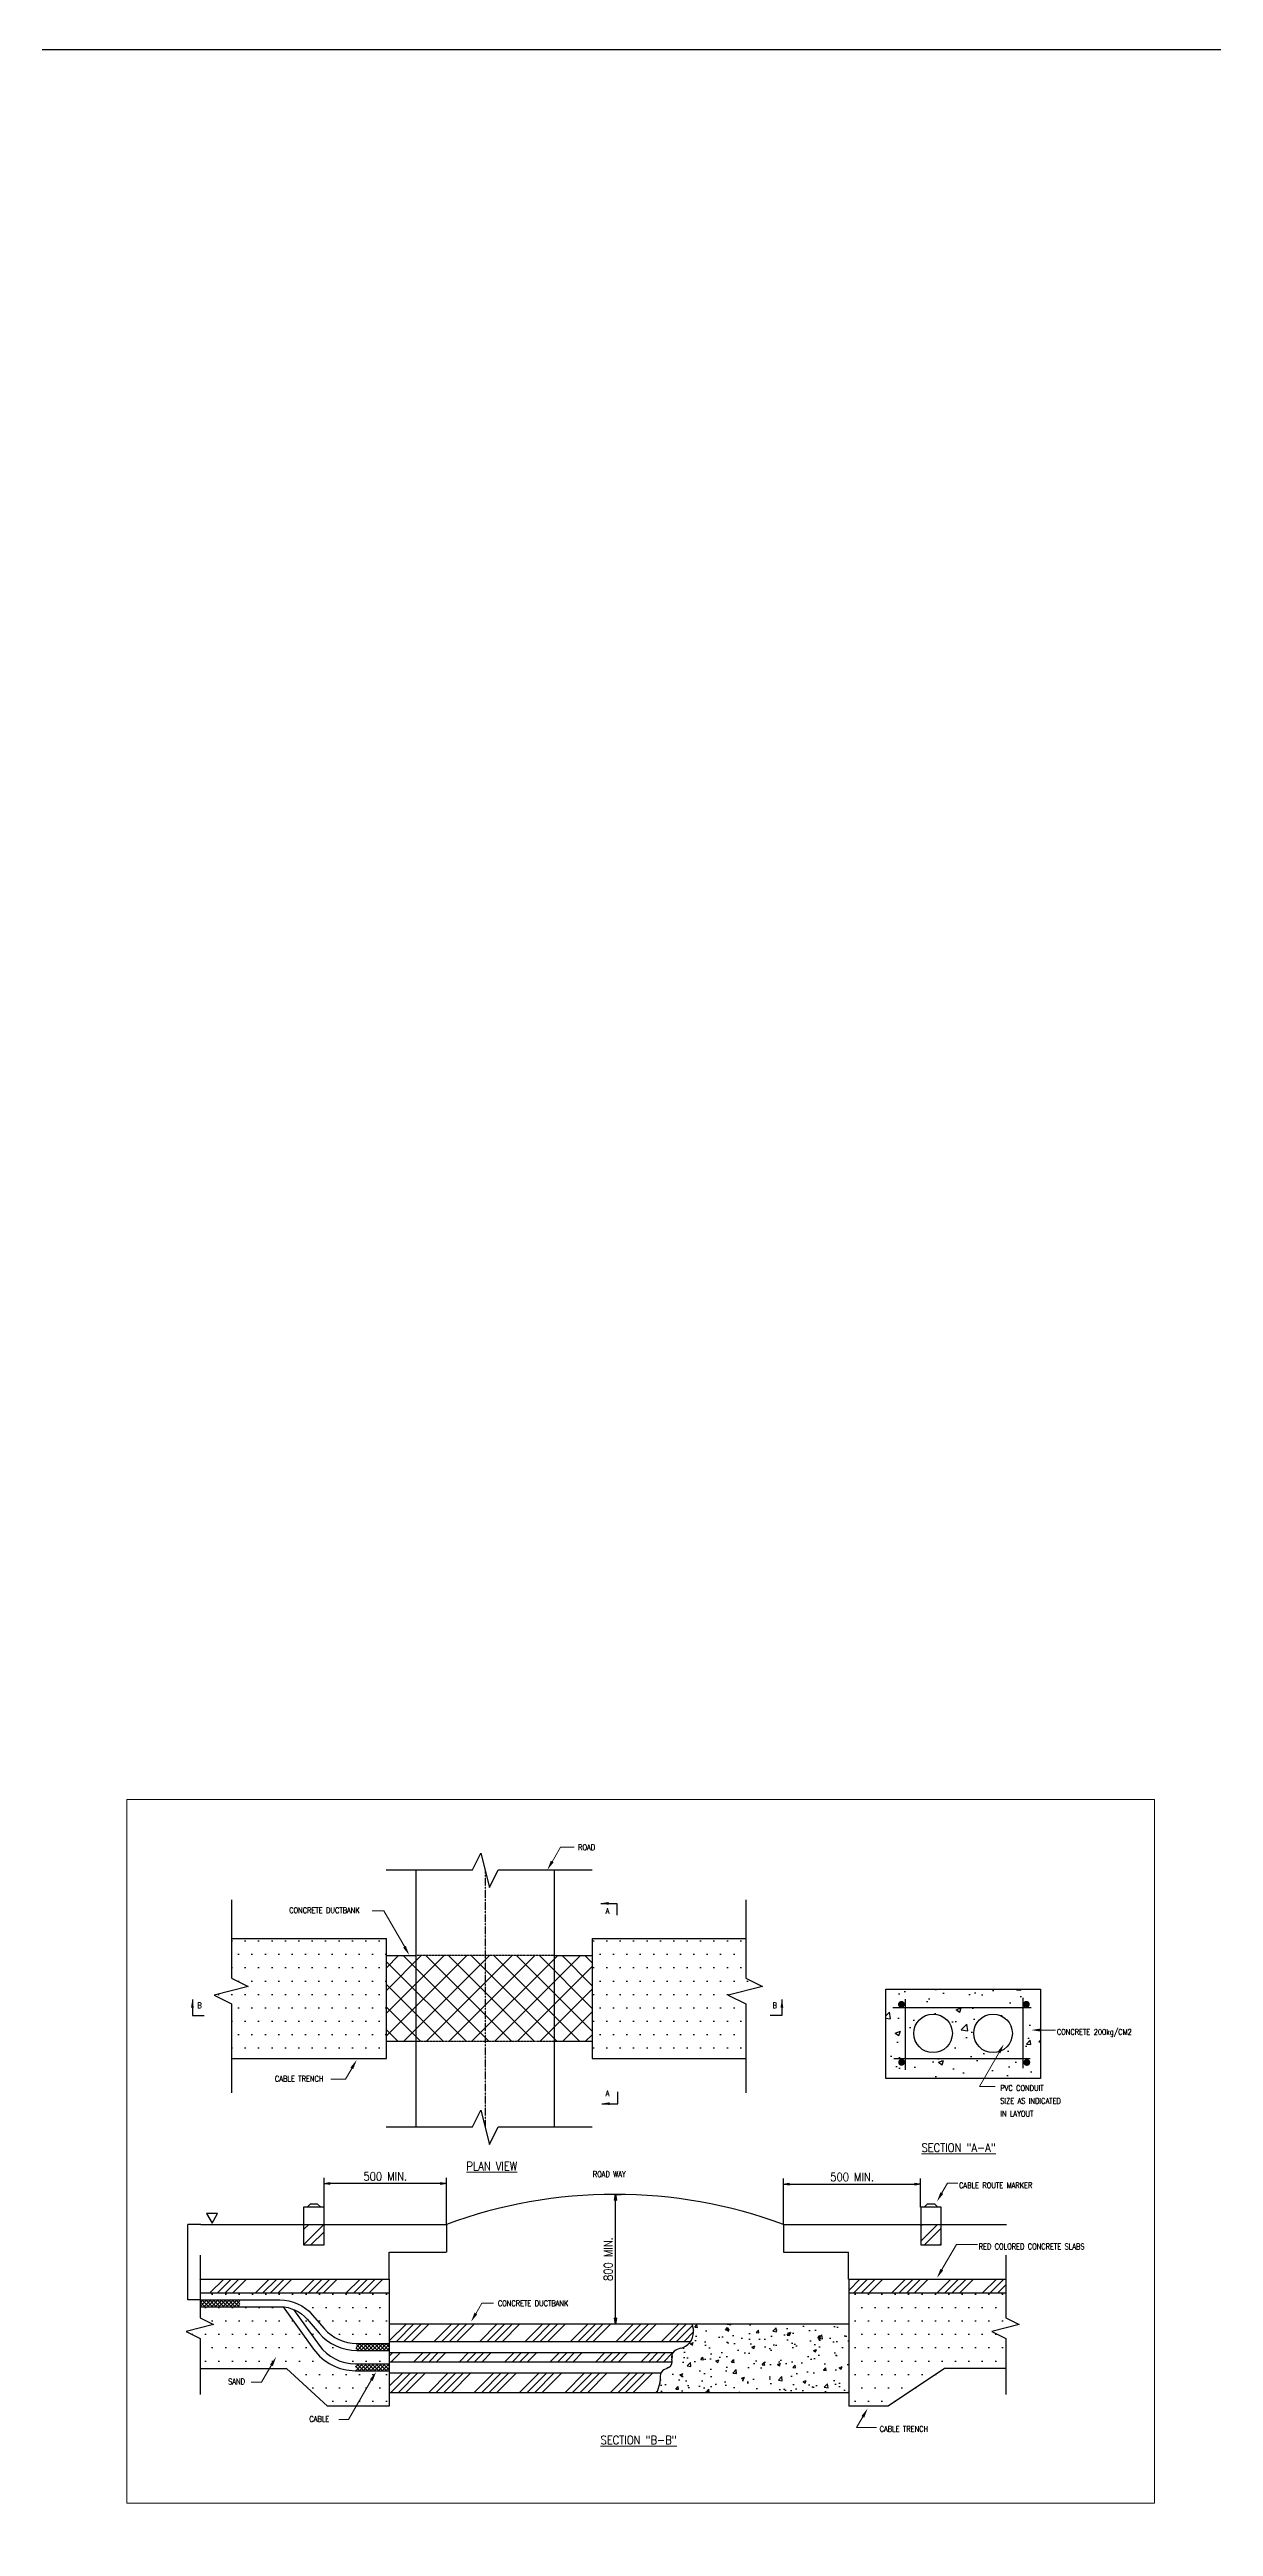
# Model space of a CAD drawing. Extents: x -5343388 to 7033982, y -486386 to 188356.
# Drawn here: x 853199 to 873570, y 145000 to 188356 of the extents above; entities that cross this region are included whole.
import ezdxf
from ezdxf.enums import TextEntityAlignment as Align

# ---------------------------------------------------------------- set-up
doc = ezdxf.new("R2010")
doc.units = 0
doc.header["$MEASUREMENT"] = 0
doc.linetypes.add('CENTER', pattern=[2, 1.25, -0.25, 0.25, -0.25])
doc.linetypes.add('HIDDEN', pattern=[0.375, 0.25, -0.125])
doc.layers.add('DIM2', color=4, linetype='Continuous')
doc.layers.add('THICK', color=6, linetype='Continuous')
doc.layers.add('DK DIM', color=8, linetype='Continuous', lineweight=5)
doc.layers.add('E21', color=7, linetype='Continuous', lineweight=20)
doc.styles.add('DK Text', font='romand.shx', dxfattribs={"width": 0.85})
doc.dimstyles.new('DK Dim', dxfattribs={"dimscale": 500, "dimtxt": 0.3, "dimasz": 0.2, "dimexe": 0.2, "dimexo": 0, "dimgap": 0.1, "dimtad": 1, "dimdec": 0, "dimzin": 0, "dimdsep": 46, "dimtxsty": 'DK Text', "dimblk": 'CLOSED', "dimcen": 0.9, "dimclrd": 151, "dimclre": 151, "dimclrt": 7, "dimadec": 0, "dimazin": 0, "dimtfac": 1, "dimtdec": 0, "dimtofl": 0, "dimtmove": 0, "dimatfit": 3, "dimldrblk": 'CLOSED', "dimfxl": 0.5, "dimfxlon": 1, "dimtolj": 1, "dimtzin": 0, "dimlwd": -1, "dimlwe": -1, "dimarcsym": 1})
doc.dimstyles.get("Standard").update_dxf_attribs({"dimtxt": 0.18, "dimasz": 0.18, "dimexe": 0.18, "dimexo": 0.0625, "dimgap": 0.09, "dimtad": 0, "dimtih": 1, "dimtoh": 1, "dimdec": 4, "dimzin": 0, "dimdsep": 46, "dimtxsty": 'Standard', "dimcen": 0.09, "dimadec": 0, "dimazin": 0, "dimtfac": 1, "dimtdec": 4, "dimtofl": 0, "dimtmove": 0, "dimatfit": 3, "dimfxl": 1, "dimtolj": 1, "dimtzin": 0, "dimarcsym": 0})
pattern_1 = [(0, (851702.5, 137438.2), (117.1875, 234.375), [0, -234.375])]
pattern_2 = [(0, (850539.42, 138051.73), (117.1875, 234.375), [0, -234.375])]
pattern_3 = [(45, (850539.4, 138051.7), (-397.748, 397.748), []), (45, (850672, 138051.7), (-397.748, 397.748), []), (45, (850804.6, 138051.7), (-397.748, 397.748), []), (45, (850937.17, 138051.7), (-397.748, 397.748), [])]
pattern_4 = [(45, (850539.42, 138051.73), (-198.8738, 198.8738), []), (45, (850672, 138051.73), (-198.8738, 198.8738), [])]
pattern_5 = [(45, (850539.42, 138051.727), (-33.14563, 33.14563), []), (135, (850539.42, 138051.727), (-33.14563, -33.14563), [])]

# ---------------------------------------------------------------- blocks, each defined once
blk = doc.blocks.new('YA1')
at = {"layer": 'DIM2', "color": 7}
blk.add_solid([(-3, 0.5), (-3, -0.5), (0, 0)], dxfattribs=at)
blk = doc.blocks.new('_Closed')
at = {"color": 0, "linetype": 'ByBlock', "lineweight": -2}
for p, q in [((-1, 0.17), (0, 0)), ((-1, 0.17), (-1, -0.17)), ((0, 0), (-1, -0.17)), ((0, 0), (-1, 0))]:
    blk.add_line(p, q, dxfattribs=at)
blk = doc.blocks.new('*D321')
at = {"color": 151, "transparency": 16777216}
for p, q in [((863088, 150813), (863203, 150813)), ((863103, 148647), (863103, 150713))]:
    blk.add_line(p, q, dxfattribs=at)
at = {"color": 151, "linetype": 'Continuous', "transparency": 16777216}
blk.add_line((863088, 148547), (863203, 148547), dxfattribs=at)
at = {"layer": 'DEFPOINTS', "color": 0, "linetype": 'Continuous', "transparency": 16777216}
for p in [(863088, 150813), (863103, 150813), (863088, 148547)]:
    blk.add_point(p, dxfattribs=at)
at = {"color": 151, "linetype": 'Continuous', "transparency": 16777216, "xscale": 100, "yscale": 100, "zscale": 100}
for p, rotation in [((863103, 150813), 90), ((863103, 148547), 270)]:
    blk.add_blockref('_Closed', p, dxfattribs=dict(at, rotation=rotation))
at = {"color": 7, "linetype": 'Continuous', "lineweight": 0, "transparency": 16777216, "insert": (862978, 149680), "char_height": 150, "attachment_point": 5, "rotation": 90, "style": 'DK Text'}
blk.add_mtext('\\A1;800 MIN.', dxfattribs=at)
blk = doc.blocks.new('*D322')
at = {"color": 151, "transparency": 16777216}
for p, q in [((858005, 150587), (858005, 151103)), ((860044, 151003), (858105, 151003))]:
    blk.add_line(p, q, dxfattribs=at)
at = {"color": 151, "linetype": 'Continuous', "transparency": 16777216}
blk.add_line((860144, 150287), (860144, 151103), dxfattribs=at)
at = {"layer": 'DEFPOINTS', "color": 0, "linetype": 'Continuous', "transparency": 16777216}
for p in [(858005, 151003), (858005, 150587), (860144, 150287)]:
    blk.add_point(p, dxfattribs=at)
at = {"color": 151, "linetype": 'Continuous', "transparency": 16777216, "xscale": 100, "yscale": 100, "zscale": 100, "rotation": 180}
blk.add_blockref('_Closed', (858005, 151003), dxfattribs=at)
at = {"color": 151, "linetype": 'Continuous', "transparency": 16777216, "xscale": 100, "yscale": 100, "zscale": 100}
blk.add_blockref('_Closed', (860144, 151003), dxfattribs=at)
at = {"color": 7, "linetype": 'Continuous', "lineweight": 0, "transparency": 16777216, "insert": (859075, 151128), "char_height": 150, "attachment_point": 5, "style": 'DK Text'}
blk.add_mtext('\\A1;500 MIN.', dxfattribs=at)
blk = doc.blocks.new('*D323')
at = {"color": 0, "lineweight": -2, "transparency": 16777216}
for p, q in [((855844, 150287), (855621, 150287)), ((855622, 148968), (855622, 150286)), ((855834, 148967), (855621, 148967))]:
    blk.add_line(p, q, dxfattribs=at)
at = {"layer": 'DEFPOINTS', "color": 0, "transparency": 16777216}
for p in [(855622, 150287), (855845, 150287), (855835, 148967)]:
    blk.add_point(p, dxfattribs=at)
at = {"color": 0, "lineweight": -2, "transparency": 16777216, "xscale": 0.75, "yscale": 0.75, "zscale": 0.75}
for p, rotation in [((855622, 150287), 90), ((855622, 148967), 270)]:
    blk.add_blockref('YA1', p, dxfattribs=dict(at, rotation=rotation))
at = {"color": 0, "transparency": 16777216, "insert": (855619, 149627), "char_height": 2.5, "attachment_point": 5, "rotation": 90}
blk.add_mtext('\\A1;450 MIN.', dxfattribs=at)
blk = doc.blocks.new('*D324')
at = {"color": 151, "linetype": 'Continuous', "transparency": 16777216}
blk.add_line((866045, 150287), (866045, 151092), dxfattribs=at)
at = {"color": 151, "transparency": 16777216}
for p, q in [((866145, 150992), (868345, 150992)), ((868445, 150587), (868445, 151092))]:
    blk.add_line(p, q, dxfattribs=at)
at = {"layer": 'DEFPOINTS', "color": 0, "linetype": 'Continuous', "transparency": 16777216}
for p in [(868445, 150992), (868445, 150587), (866045, 150287)]:
    blk.add_point(p, dxfattribs=at)
at = {"color": 151, "linetype": 'Continuous', "transparency": 16777216, "xscale": 100, "yscale": 100, "zscale": 100, "rotation": 180}
blk.add_blockref('_Closed', (866045, 150992), dxfattribs=at)
at = {"color": 151, "linetype": 'Continuous', "transparency": 16777216, "xscale": 100, "yscale": 100, "zscale": 100}
blk.add_blockref('_Closed', (868445, 150992), dxfattribs=at)
at = {"color": 7, "linetype": 'Continuous', "lineweight": 0, "transparency": 16777216, "insert": (867245, 151117), "char_height": 150, "attachment_point": 5, "style": 'DK Text'}
blk.add_mtext('\\A1;500 MIN.', dxfattribs=at)
blk = doc.blocks.new('*D325')
at = {"color": 0, "lineweight": -2, "transparency": 16777216}
for p, q in [((860144, 150286), (860144, 149800)), ((859145, 149328), (859145, 149802)), ((859146, 149801), (860143, 149801))]:
    blk.add_line(p, q, dxfattribs=at)
at = {"layer": 'DEFPOINTS', "color": 0, "transparency": 16777216}
for p in [(860144, 150287), (860144, 149801), (859145, 149327)]:
    blk.add_point(p, dxfattribs=at)
at = {"color": 0, "lineweight": -2, "transparency": 16777216, "xscale": 0.75, "yscale": 0.75, "zscale": 0.75, "rotation": 180}
blk.add_blockref('YA1', (859145, 149801), dxfattribs=at)
at = {"color": 0, "lineweight": -2, "transparency": 16777216, "xscale": 0.75, "yscale": 0.75, "zscale": 0.75}
blk.add_blockref('YA1', (860144, 149801), dxfattribs=at)
at = {"color": 0, "transparency": 16777216, "insert": (859645, 149803), "char_height": 2.5, "attachment_point": 5}
blk.add_mtext('\\A1;200', dxfattribs=at)
blk = doc.blocks.new('*D326')
at = {"color": 0, "lineweight": -2, "transparency": 16777216}
for p, q in [((866045, 150286), (866045, 149800)), ((866046, 149801), (867185, 149801)), ((867185, 149328), (867185, 149802))]:
    blk.add_line(p, q, dxfattribs=at)
at = {"layer": 'DEFPOINTS', "color": 0, "transparency": 16777216}
for p in [(866045, 150287), (867185, 149801), (867185, 149327)]:
    blk.add_point(p, dxfattribs=at)
at = {"color": 0, "lineweight": -2, "transparency": 16777216, "xscale": 0.75, "yscale": 0.75, "zscale": 0.75, "rotation": 180}
blk.add_blockref('YA1', (866045, 149801), dxfattribs=at)
at = {"color": 0, "lineweight": -2, "transparency": 16777216, "xscale": 0.75, "yscale": 0.75, "zscale": 0.75}
blk.add_blockref('YA1', (867185, 149801), dxfattribs=at)
at = {"color": 0, "transparency": 16777216, "insert": (866615, 149803), "char_height": 2.5, "attachment_point": 5}
blk.add_mtext('\\A1;200', dxfattribs=at)

msp = doc.modelspace()

# ---------------------------------------------------------------- hatches: boundary and pattern name
h = msp.add_hatch()
h.set_pattern_fill('DOTS', color=256, scale=3750, style=0)
h.set_pattern_definition(pattern_1)
h.paths.add_polyline_path([(856383.43034, 155292.39707), (856383.43034, 154598.29428), (856677.54535, 154451.23678), (856077.54535, 154301.23678), (856383.43034, 154148.29428), (856383.43034, 153192.39707), (859096.74264, 153192.39707), (859096.74264, 155292.39707)])
h = msp.add_hatch()
h.set_pattern_fill('DOTS', color=256, scale=3750, style=0)
h.set_pattern_definition(pattern_1)
h.paths.add_polyline_path([(862696.74264, 155292.39707), (862696.74264, 153192.39707), (865383.43034, 153192.39707), (865383.43034, 154148.29428), (865077.54535, 154301.23678), (865677.54535, 154451.23678), (865383.43034, 154598.29428), (865383.43034, 155292.39707)])
h = msp.add_hatch()
h.set_pattern_fill('ANSI37', color=256, scale=2250, style=0)
h.set_pattern_definition([(45, (852982.8, 136734.6), (-198.8738, 198.8738), []), (135, (852982.8, 136734.6), (-198.8738, -198.8738), [])])
h.paths.add_polyline_path([(859611.87646, 154992.39707), (859096.74264, 154992.39707), (859096.74264, 153492.39707), (859611.87646, 153492.39707)])
h.paths.add_polyline_path([(859611.87646, 153492.39707), (860821.74264, 153492.39707), (860821.74264, 154992.39707), (859611.87646, 154992.39707)])
h.paths.add_polyline_path([(860821.74264, 153492.39707), (862031.60882, 153492.39707), (862031.60882, 154992.39707), (860821.74264, 154992.39707)])
h.paths.add_polyline_path([(862696.74264, 154992.39707), (862031.60882, 154992.39707), (862031.60882, 153492.39707), (862696.74264, 153492.39707)])
h = msp.add_hatch()
h.set_pattern_fill('AR-CONC', color=256, scale=5, style=0)
h.set_pattern_definition([(50, (889663.9, 160204.7), (910.923, -79.695), [95.25, -1047.75]), (355, (889663.9, 160204.7), (-176.214, 955.283), [76.2, -838.2]), (100.451, (889739.8, 160198), (734.713, 875.583), [80.95, -890.45]), (46.184, (889663.9, 160458.7), (1355.395, -210.21), [142.875, -1571.625]), (96.6356, (889776.9, 160441.1), (1187.02, 1237.13), [121.425, -1335.675]), (351.184, (889663.9, 160458.7), (1187.02, 1237.126), [114.3, -1257.3]), (21, (889790.9, 160395.2), (758.074, -511.328), [95.25, -1047.75]), (326, (889790.9, 160395.2), (309.01, 920.94), [76.2, -838.2]), (71.4514, (889854.1, 160352.6), (1067.082, 409.614), [80.95, -890.45]), (37.5, (889663.92, 160204.67), (15.443, 422.775), [0, -828.04, 0, -850.9, 0, -841.375]), (7.5, (889663.9, 160204.67), (334.098, 500.903), [0, -485.14, 0, -808.99, 0, -320.675]), (327.5, (889380.7, 160204.67), (677.953, -28.6437), [0, -317.5, 0, -990.6, 0, -1314.45]), (317.5, (889253.7, 160204.67), (740.646, 127.132), [0, -412.75, 0, -657.86, 0, -933.45])])
h.paths.add_polyline_path([(870540.63299, 152840.64644), (870540.63299, 154406.25507), (867835.49177, 154406.25507), (867835.49177, 152840.64644)])
h.paths.add_polyline_path([(869375.21423, 153631.28849, -1), (870050.21423, 153631.28849, -1)], flags=16)
h.paths.add_polyline_path([(868325.21424, 153631.28849, -1), (869000.21423, 153631.28849, -1)], flags=16)
h = msp.add_hatch()
h.set_pattern_fill('ANSI32', color=256, scale=750, style=0)
h.set_pattern_definition(pattern_4)
h.paths.add_polyline_path([(857645.38508, 150287.18691), (857645.38508, 149927.18691), (858005.38508, 149927.18691), (858005.38508, 150287.18691)])
h = msp.add_hatch()
h.set_pattern_fill('ANSI32', color=256, scale=750, style=0)
h.set_pattern_definition(pattern_4)
h.paths.add_polyline_path([(868445.38508, 149927.18691), (868805.38508, 149927.18691), (868805.38508, 150287.18691), (868445.38508, 150287.18691)])
h = msp.add_hatch()
h.set_pattern_fill('ANSI34', color=256, scale=750, style=0)
h.set_pattern_definition(pattern_3)
h.paths.add_polyline_path([(859145.38508, 149087.18691), (859145.38508, 149327.18691), (855834.73524, 149327.18691), (855834.73524, 149087.18691)])
h = msp.add_hatch()
h.set_pattern_fill('ANSI34', color=256, scale=750, style=0)
h.set_pattern_definition(pattern_3)
h.paths.add_polyline_path([(869934.73524, 149087.18691), (869934.73524, 149327.18691), (867185.38508, 149327.18691), (867185.38508, 149087.18691)])
h = msp.add_hatch()
h.set_pattern_fill('DOTS', color=40, scale=3750, style=0)
h.set_pattern_definition(pattern_2)
h.paths.add_polyline_path([(857345.38508, 147767.18691), (858065.38508, 147107.18691), (859145.38508, 147107.18691), (859145.38508, 147726.80922), (858552.38046, 147726.80922, -0.2420968426), (857820.25065, 148103.37256), (857290.55724, 148844.25367, 0.0195271742), (857241.44459, 148847.18691), (855834.73524, 148847.18691), (855834.73524, 148651.90468), (856070.02725, 148534.25867), (855590.02725, 148414.25867), (855834.73524, 148291.90468), (855834.73524, 147767.18691)])
h.paths.add_polyline_path([(859145.38508, 147846.80922), (859145.38508, 148082.32066), (858576.22201, 148082.32066, -0.2182900398), (857916.46936, 148384.35194), (857705.58041, 148628.80149, 0.1167462952), (857470.41275, 148799.01882), (857917.86795, 148173.16411, 0.2420968426), (858552.38046, 147846.80922)], flags=17)
h.paths.add_polyline_path([(859145.38508, 149087.18691), (855834.73524, 149087.18691), (855834.73524, 148967.18691), (857228.462, 148967.18691, -0.2181054134), (857796.33954, 148707.10026), (858007.43847, 148462.40731, 0.2181054134), (858575.31602, 148202.32066), (859145.38508, 148202.32066)])
h = msp.add_hatch()
h.set_pattern_fill('ANSI37', color=40, scale=375, style=0)
h.set_pattern_definition(pattern_5)
h.paths.add_polyline_path([(856531.59862, 148967.18691), (855834.73524, 148967.18691), (855834.73524, 148847.18691), (856531.59862, 148847.18691)])
h = msp.add_hatch()
h.set_pattern_fill('DOTS', color=256, scale=3750, style=0)
h.set_pattern_definition(pattern_2)
h.paths.add_polyline_path([(868865.38508, 147767.18691), (869934.73524, 147767.18691), (869934.73524, 148291.90468), (869690.02725, 148414.25867), (870170.02725, 148534.25867), (869934.73524, 148651.90468), (869934.73524, 149087.18691), (867185.38508, 149087.18691), (867185.38508, 147107.18691), (867875.38508, 147107.18691)])
h = msp.add_hatch()
h.set_pattern_fill('ANSI34', color=256, scale=750, style=0)
h.set_pattern_definition(pattern_3)
h.paths.add_polyline_path([(859145.38508, 148547.18691), (859145.38508, 148239.82066), (864418.21575, 148239.82066, 0.1462931474), (864471.86139, 148403.10756, 0.0680748819), (864468.32191, 148435.43961), (864440.38508, 148547.18691)])
h.paths.add_polyline_path([(864098.57556, 147884.30922, 0.0978171089), (864090.96107, 147930.18886, -0.2572961181), (864107.60489, 148044.82066), (859145.38508, 148044.82066), (859145.38508, 147884.30922)])
h.paths.add_polyline_path([(863825.38508, 147347.18691), (863879.22708, 147508.71289, 0.0806115717), (863885.38508, 147546.66022), (863885.38508, 147633.02283, -0.1226643515), (863899.4047, 147689.30922), (859145.38508, 147689.30922), (859145.38508, 147347.18691)])
h = msp.add_hatch()
h.set_pattern_fill('AR-CONC', color=256, scale=75, style=0)
h.set_pattern_definition([(50, (850539.4, 138051.73), (537.945, -47.064), [56.25, -618.75]), (355, (850539.4, 138051.7), (-104.064, 564.144), [45, -495]), (100.4514, (850584.25, 138047.8), (433.882, 517.08), [47.805, -525.857]), (46.1842, (850539.4, 138201.7), (800.43, -124.14), [84.375, -928.125]), (96.6356, (850606.1, 138191.4), (700.997, 730.588), [71.708, -788.785]), (351.184, (850539.4, 138201.7), (700.996, 730.59), [67.5, -742.5]), (21, (850614.4, 138164.23), (447.68, -301.964), [56.25, -618.75]), (326, (850614.4, 138164.2), (182.486, 543.863), [45, -495]), (71.4514, (850651.7, 138139.06), (630.167, 241.898), [47.805, -525.857]), (37.5, (850539.42, 138051.73), (9.1199, 249.6704), [0, -489, 0, -502.5, 0, -496.875]), (7.5, (850539.42, 138051.73), (197.302, 295.8088), [0, -286.5, 0, -477.75, 0, -189.375]), (327.5, (850372.17, 138051.73), (400.3668, -16.9162), [0, -187.5, 0, -585, 0, -776.25]), (317.5, (850297.17, 138051.73), (437.3896, 75.079), [0, -243.75, 0, -388.5, 0, -551.25])])
h.paths.add_polyline_path([(867185.38508, 148547.18691), (864440.38508, 148547.18691), (864468.32191, 148435.43961, -0.0680748819), (864471.86139, 148403.10756, -0.3403940067), (864240.80954, 148119.18195, 0.1004917008), (864132.38491, 148069.21456, 0.3364265351), (864090.96107, 147930.18886, -0.3840227817), (864032.29717, 147780.64295), (864005.38508, 147767.18691), (863951.71945, 147740.35409, 0.2840790438), (863885.38508, 147633.02283), (863885.38508, 147546.66022, -0.0806115717), (863879.22708, 147508.71289), (863825.38508, 147347.18691), (867185.38508, 147347.18691)])
h = msp.add_hatch()
h.set_pattern_fill('ANSI37', color=40, scale=375, style=0)
h.set_pattern_definition(pattern_5)
h.paths.add_polyline_path([(859145.38508, 147846.80922), (858552.38046, 147846.80922), (858552.38046, 147726.80922), (859145.38508, 147726.80922)])
h = msp.add_hatch()
h.set_pattern_fill('ANSI37', color=40, scale=375, style=0)
h.set_pattern_definition(pattern_5)
h.paths.add_polyline_path([(859145.38508, 148202.32066), (858575.31602, 148202.32066), (858555.34782, 148082.32066), (859145.38508, 148082.32066)])

# ---------------------------------------------------------------- linework, layer by layer
at = {"color": 2}
for p, q in [((860599.68513, 156492.39707), (860746.74264, 156786.51208)), ((860746.74264, 156786.51208), (860896.74264, 156186.51208)), ((859091.00281, 156492.39707), (860599.68513, 156492.39707)), ((859611.87646, 156492.39707), (859611.87646, 151992.39707)), ((860896.74264, 156186.51208), (861049.68513, 156492.39707)), ((861049.68513, 156492.39707), (862696.74264, 156492.39707)), ((862031.60882, 156492.39707), (862031.60882, 151992.39707)), ((870380.0429, 154078.37891), (867959.50296, 154078.37891)), ((868172.99176, 154232.17218), (868172.99176, 152992.27324)), ((870235.38525, 154250.92218), (870235.38525, 153020.22714)), ((870361.2929, 153186.10468), (867978.25296, 153186.10468)), ((860599.68513, 151992.39707), (860746.74264, 152286.51208)), ((860746.74264, 152286.51208), (860896.74264, 151686.51208)), ((859091.00281, 151992.39707), (860599.68513, 151992.39707)), ((860896.74264, 151686.51208), (861049.68513, 151992.39707)), ((861049.68513, 151992.39707), (862696.74264, 151992.39707))]:
    msp.add_line(p, q, dxfattribs=at)
at = {"color": 2, "linetype": 'CENTER', "ltscale": 3}
msp.add_line((860821.74264, 156486.51208), (860821.74264, 151986.51208), dxfattribs=at)
for p, q in [((856383.43034, 155967.39707), (856383.43034, 154598.29428)), ((865383.43034, 155967.39707), (865383.43034, 154598.29428)), ((856383.43034, 155292.39707), (859096.74264, 155292.39707)), ((859096.74264, 153192.39707), (859096.74264, 155292.39707)), ((862696.74264, 155292.39707), (865396.74264, 155292.39707)), ((862696.74264, 155292.39707), (862696.74264, 153192.39707)), ((859096.74264, 154992.39707), (859611.87646, 154992.39707)), ((862031.60882, 154992.39707), (862696.74264, 154992.39707)), ((856677.54535, 154451.23678), (856077.54535, 154301.23678)), ((856383.43034, 154598.29428), (856677.54535, 154451.23678)), ((865677.54535, 154451.23678), (865077.54535, 154301.23678)), ((865383.43034, 154598.29428), (865677.54535, 154451.23678)), ((856077.54535, 154301.23678), (856383.43034, 154148.29428)), ((856383.43034, 154148.29428), (856383.43034, 152592.39707)), ((865077.54535, 154301.23678), (865383.43034, 154148.29428)), ((865383.43034, 154148.29428), (865383.43034, 152592.39707)), ((859096.74264, 153492.39707), (859611.87646, 153492.39707)), ((862031.60882, 153492.39707), (862696.74264, 153492.39707)), ((856383.43034, 153192.39707), (859096.74264, 153192.39707)), ((862696.74264, 153192.39707), (865396.74264, 153192.39707)), ((857645.38508, 150587.18691), (857645.38508, 149927.18691)), ((858005.38508, 150587.18691), (857645.38508, 150587.18691)), ((857705.38508, 150587.18691), (857765.38508, 150647.18691)), ((857765.38508, 150647.18691), (857885.38508, 150647.18691)), ((857885.38508, 150647.18691), (857945.38508, 150587.18691)), ((858005.38508, 149927.18691), (858005.38508, 150587.18691)), ((868805.38508, 150587.18691), (868445.38508, 150587.18691)), ((868445.38508, 150587.18691), (868445.38508, 149927.18691)), ((868505.38508, 150587.18691), (868565.38508, 150647.18691)), ((868565.38508, 150647.18691), (868685.38508, 150647.18691)), ((868685.38508, 150647.18691), (868745.38508, 150587.18691)), ((868805.38508, 149927.18691), (868805.38508, 150587.18691)), ((855845.38508, 150287.18691), (860143.96977, 150287.18691)), ((866045.38508, 150287.18691), (869945.38508, 150287.18691)), ((855834.73524, 149747.18691), (855834.73524, 148651.90468)), ((857645.38508, 149927.18691), (858005.38508, 149927.18691)), ((868445.38508, 149927.18691), (868805.38508, 149927.18691)), ((869934.73524, 149747.18691), (869934.73524, 148651.90468)), ((855834.73524, 149327.18691), (859145.38508, 149327.18691)), ((859145.38508, 149327.18691), (859145.38508, 147107.18691)), ((867185.38508, 149327.18691), (867185.38508, 147107.18691)), ((867185.38508, 149327.18691), (869934.73524, 149327.18691)), ((855834.73524, 149087.18691), (859145.38508, 149087.18691)), ((867185.38508, 149087.18691), (869934.73524, 149087.18691)), ((856070.02725, 148534.25867), (855590.02725, 148414.25867)), ((855590.02725, 148414.25867), (855834.73524, 148291.90468)), ((855834.73524, 148651.90468), (856070.02725, 148534.25867)), ((855834.73524, 148291.90468), (855834.73524, 147308.46422)), ((859145.38508, 148547.18691), (867185.38508, 148547.18691)), ((864440.38508, 148547.18691), (864468.32191, 148435.43961)), ((870170.02725, 148534.25867), (869690.02725, 148414.25867)), ((869690.02725, 148414.25867), (869934.73524, 148291.90468)), ((869934.73524, 148651.90468), (870170.02725, 148534.25867)), ((869934.73524, 148291.90468), (869934.73524, 147308.46422)), ((859145.38508, 148239.82066), (864418.21575, 148239.82066)), ((859145.38508, 148044.82066), (864107.60489, 148044.82066)), ((859145.38508, 147884.30922), (864098.57556, 147884.30922)), ((855834.73524, 147767.18691), (857345.38508, 147767.18691)), ((857345.38508, 147767.18691), (858065.38508, 147107.18691)), ((858342.88508, 147752.18691), (858342.88508, 147752.18691)), ((859145.38508, 147689.30922), (863899.4047, 147689.30922)), ((863879.22708, 147508.71289), (863825.38508, 147347.18691)), ((863885.38508, 147633.02283), (863885.38508, 147546.66022)), ((864005.38508, 147767.18691), (863951.71945, 147740.35409)), ((864032.29717, 147780.64295), (864005.38508, 147767.18691)), ((868865.38508, 147767.18691), (867875.38508, 147107.18691)), ((869934.73524, 147767.18691), (868865.38508, 147767.18691)), ((859145.38508, 147107.18691), (858065.38508, 147107.18691)), ((859145.38508, 147347.18691), (867185.38508, 147347.18691)), ((867875.38508, 147107.18691), (867185.38508, 147107.18691))]:
    msp.add_line(p, q)
at = {"linetype": 'HIDDEN', "ltscale": 2}
for p, q in [((862031.60882, 154992.39707), (859611.87646, 154992.39707)), ((859611.87646, 153492.39707), (862031.60882, 153492.39707))]:
    msp.add_line(p, q, dxfattribs=at)
at = {"color": 40}
for p, q in [((857290.55724, 148844.25367), (857820.25065, 148103.37256)), ((857470.41275, 148799.01882), (857917.86795, 148173.16411)), ((858552.38046, 147846.80922), (859145.38508, 147846.80922)), ((858575.31602, 148082.32066), (859145.38508, 148082.32066)), ((858680.38508, 148202.18691), (858680.38508, 148202.18691)), ((858680.38508, 148202.18691), (858680.38508, 148202.18691)), ((858792.88508, 148202.18691), (858792.88508, 148202.18691)), ((858792.88508, 148202.18691), (858792.88508, 148202.18691)), ((858905.38508, 148202.18691), (858905.38508, 148202.18691)), ((858905.38508, 148202.18691), (858905.38508, 148202.18691)), ((859017.88508, 148202.18691), (859017.88508, 148202.18691)), ((859017.88508, 148202.18691), (859017.88508, 148202.18691)), ((859130.38508, 148202.18691), (859130.38508, 148202.18691)), ((859130.38508, 148202.18691), (859130.38508, 148202.18691)), ((858552.38046, 147726.80922), (859145.38508, 147726.80922))]:
    msp.add_line(p, q, dxfattribs=at)
for points in [[(6016.37809, 188356.37426), (1372453.78938, 188356.37426), (1372453.78938, -486385.88005), (6016.37809, -486385.88005)], [(867835.49177, 154406.25507), (870540.63299, 154406.25507), (870540.63299, 152840.64644), (867835.49177, 152840.64644)], [(856042.20378, 150309.62752), (856139.63164, 150478.37752), (855944.77592, 150478.37752)]]:
    msp.add_lwpolyline(points, close=True)
at = {"color": 6, "linetype": 'Continuous', "lineweight": 0}
msp.add_lwpolyline([(854554.46836, 157725.15638), (872538.7101, 157725.15638), (872538.7101, 145409.73444), (854554.46836, 145409.73444)], close=True, dxfattribs=at)
at = {"color": 2, "const_width": 60}
for points in [[(868079.4251, 154138.95691, 1), (868139.4251, 154138.95691, 1)], [(870264.86924, 154138.69972, 1), (870324.86924, 154138.69972, 1)], [(868081.9269, 153125.36878, 1), (868141.9269, 153125.36878, 1)], [(870273.20073, 153122.40014, 1), (870333.20073, 153122.40014, 1)]]:
    msp.add_lwpolyline(points, format="xyb", close=True, dxfattribs=at)
at = {"color": 40}
for points in [[(855834.73524, 148967.18691), (857228.462, 148967.18691, -0.2181054134), (857796.33954, 148707.10026), (858007.43847, 148462.40731, 0.2181054134), (858575.31602, 148202.32066), (859145.38508, 148202.32066)], [(855834.73524, 148847.18691), (857241.44459, 148847.18691, -0.2127152887), (857705.58041, 148628.80149), (857916.67934, 148384.10854, 0.2179208011), (858575.31602, 148082.32066)]]:
    msp.add_lwpolyline(points, format="xyb", dxfattribs=at)
for centre in [(868662.71424, 153631.28849), (869712.71423, 153631.28849)]:
    msp.add_circle(centre, 337.5, dxfattribs=at)
for centre, radius, start, end in [((863094.67742, 142272.36269), 8540.73081, 69.788500341, 110.211499659), ((864171.96993, 148411.177), 300, 283.265597394, 358.458663266), ((864351.90481, 148406.33533), 120, 358.458663266, 14.036243468), ((863978.63154, 147887.97421), 120, 296.565051177, 20.596759093), ((864203.2906, 147972.4035), 120, 126.219538301, 200.596759093), ((864309.64915, 147827.18691), 300, 103.265597394, 126.219538301), ((863765.38508, 147546.66022), 120, 341.565051178, 0), ((864005.38508, 147633.02283), 120, 116.565051177, 180)]:
    msp.add_arc(centre, radius, start, end)
for radius in [900, 780]:
    msp.add_arc((858552.38046, 148626.80922), radius, 215.562895404, 270, dxfattribs=at)
at = {"layer": 'DK DIM', "color": 0}
for p, q in [((861940.73399, 156542.56814), (862140.38336, 156888.371)), ((862140.38336, 156888.371), (862378.54793, 156888.371)), ((859048.89523, 155773.74174), (858843.32184, 155773.74174)), ((859466.87519, 155049.77922), (859048.89523, 155773.74174)), ((870439.46178, 153688.87013), (870806.83765, 153688.87013)), ((858545.70942, 153116.92693), (858380.47039, 152830.72454)), ((869871.04857, 153392.48695), (869472.75143, 152702.61607)), ((858380.47039, 152830.72454), (858124.05364, 152830.72454)), ((869472.75143, 152702.61607), (869750.10926, 152702.61607)), ((868759.51435, 150737.86118), (868914.82053, 151006.85936)), ((868914.82053, 151006.85936), (869095.45476, 151006.85936)), ((868759.51435, 149398.44511), (869070.85241, 149937.69844)), ((869070.85241, 149937.69844), (869438.05509, 149937.69844)), ((860604.94902, 148631.1131), (860765.0247, 148908.37231)), ((860765.0247, 148908.37231), (860967.94437, 148908.37231)), ((857138.6213, 147919.3337), (856910.99452, 147525.07254)), ((856910.99452, 147525.07254), (856725.97895, 147525.07254)), ((858887.23216, 147658.15479), (858433.41779, 146872.12523)), ((867489.82036, 147016.9914), (867324.58133, 146730.78901)), ((858433.41779, 146872.12523), (858262.77363, 146872.12523)), ((867324.58133, 146730.78901), (867673.86103, 146730.78901))]:
    msp.add_line(p, q, dxfattribs=at)
at = {"layer": 'THICK'}
for p, q in [((862844.95479, 155905.53572), (863126.20479, 155905.53572)), ((863126.20479, 155905.53572), (863126.20479, 155699.28572)), ((855699.50911, 154222.38431), (855699.50911, 153941.13431)), ((855699.50911, 153941.13431), (855905.75911, 153941.13431)), ((866017.10752, 153941.13431), (865810.85752, 153941.13431)), ((866017.10752, 154222.38431), (866017.10752, 153941.13431)), ((862863.70479, 152400.62869), (863144.95479, 152400.62869)), ((863144.95479, 152400.62869), (863144.95479, 152606.87869))]:
    msp.add_line(p, q, dxfattribs=at)
for points in [[(862985.57979, 155880.53572), (862985.57979, 155930.53572), (862835.57979, 155905.53572)], [(855724.50911, 154081.75931), (855674.50911, 154081.75931), (855699.50911, 154231.75931)], [(865992.10752, 154081.75931), (866042.10752, 154081.75931), (866017.10752, 154231.75931)], [(863004.32979, 152425.62869), (863004.32979, 152375.62869), (862854.32979, 152400.62869)]]:
    msp.add_solid(points, dxfattribs=at)

# ---------------------------------------------------------------- block references
for p, xscale, yscale, zscale, rotation in [((859495.00019, 155001.06529), -56.25000000015852, 56.25, 56.25, 119.9999999999068), ((870383.21178, 153688.87013), 56.25, 56.25, 56.25, 180), ((869899.17357, 153441.20088), 56.2500000001585, 56.2500000001585, 56.2500000001585, 60.00000000009322), ((868731.38935, 149349.73118), 56.25000000015851, 56.25000000015851, 56.25000000015851, 240.0000000000932), ((857166.7463, 147968.04763), 56.2500000001585, 56.2500000001585, 56.2500000001585, 60.00000000009322), ((858915.35716, 147706.86872), 56.2500000001585, 56.2500000001585, 56.2500000001585, 60.00000000009322)]:
    msp.add_blockref('YA1', p, dxfattribs=dict(xscale=xscale, yscale=yscale, zscale=zscale, rotation=rotation))
at = {"layer": 'DK DIM', "color": 0}
for p, xscale, yscale, zscale, rotation in [((861912.60899, 156493.85421), 56.25000000015851, 56.25000000015851, 56.25000000015851, 240.0000000000932), ((858573.83442, 153165.64086), 56.2500000001585, 56.2500000001585, 56.2500000001585, 60.00000000009322), ((868731.38935, 150689.14725), 56.25000000015851, 56.25000000015851, 56.25000000015851, 240.0000000000932), ((860576.82402, 148582.39917), 56.25000000015851, 56.25000000015851, 56.25000000015851, 240.0000000000932), ((867517.94536, 147065.70533), 56.2500000001585, 56.2500000001585, 56.2500000001585, 60.00000000009322)]:
    msp.add_blockref('YA1', p, dxfattribs=dict(at, xscale=xscale, yscale=yscale, zscale=zscale, rotation=rotation))

# ---------------------------------------------------------------- texts
at = {"layer": 'E21', "style": 'DK Text', "width": 0.85}
for s, p in [('ROAD', (862449.72697, 156838.25024)), ('CONCRETE DUCTBANK', (857393.32274, 155735.95417)), ('CONCRETE 200kg/CM2', (870828.85873, 153606.1741)), ('CABLE TRENCH', (857143.86228, 152786.20938)), ('PVC CONDUIT', (869839.09209, 152624.0139)), ('SIZE AS INDICATED', (869839.09209, 152399.0139)), ('IN LAYOUT', (869839.09209, 152174.0139)), ('ROAD WAY', (862707.24255, 151116.80096)), ('CABLE ROUTE MARKER', (869117.47583, 150919.89405)), ('RED COLORED CONCRETE SLABS', (869460.07616, 149850.73313)), ('CONCRETE DUCTBANK', (861045.73777, 148856.24211)), ('SAND', (856324.80229, 147487.47193)), (' CABLE', (857687.77307, 146830.71584)), ('CABLE TRENCH', (867727.7674, 146658.18503))]:
    msp.add_text(s, height=100, dxfattribs=at).set_placement(p)
for s, height, p in [('A', 100, (862965.22243, 155772.28835)), ('B', 100, (855825.25655, 154120.86667)), ('B', 100, (865891.76484, 154120.86667)), ('A', 100, (862965.22243, 152582.46504)), ('%%UPLAN VIEW', 150, (860939.96065, 151306.9898)), ('%%USECTION "A-A"', 150, (869109.6446, 151630.19976)), ('%%USECTION "B-B"', 150, (863508.86971, 146512.58001))]:
    msp.add_text(s, height=height, dxfattribs=at).set_placement(p, align=Align.MIDDLE)

# ---------------------------------------------------------------- dimensions: what is measured, and where the dimension line sits
at = {"color": 6, "linetype": 'Continuous', "lineweight": 0}
for base, p1, p2, picture, middle in [((858005.38508, 151002.7256), (860143.96977, 150287.18691), (858005.38508, 150587.18691), '*D322', (859074.67742, 151127.7256)), ((868445.38508, 150992.00576), (866045.38508, 150287.18691), (868445.38508, 150587.18691), '*D324', (867245.38508, 151117.00576))]:
    dim = msp.add_linear_dim(base=base, p1=p1, p2=p2, text='500 MIN.', dimstyle='DK Dim', override={"dimfxl": 200, "dimarcsym": 2}, dxfattribs=at)
    dim.commit()
    dim.dimension.update_dxf_attribs({"geometry": picture, "text_midpoint": middle})
dim = msp.add_linear_dim(base=(863103.01076, 150813.09079), p1=(863087.8271, 148547.18691), p2=(863087.86697, 150813.09079), angle=90, text='800 MIN.', dimstyle='DK Dim', override={"dimfxl": 200, "dimarcsym": 2}, dxfattribs=at)
dim.commit()
dim.dimension.update_dxf_attribs({"geometry": '*D321', "text_midpoint": (862978.01076, 149680.13885)})
dim = msp.add_linear_dim(base=(855621.74715, 150287.18691), p1=(855834.73524, 148967.18691), p2=(855845.38508, 150287.18691), angle=90, text='450 MIN.', dimstyle='Standard', override={"dimtxt": 2.5, "dimasz": 0.75, "dimexe": 1, "dimexo": 1, "dimgap": 1, "dimtad": 1, "dimtih": 0, "dimtoh": 0, "dimdec": 0, "dimblk": 'YA1', "dimcen": 1, "dimtdec": 0, "dimtmove": 2, "dimldrblk": 'YA1'})
dim.commit()
dim.dimension.update_dxf_attribs({"geometry": '*D323', "text_midpoint": (855619.49715, 149627.18691)})
for base, p1, p2, picture, middle in [((860143.96977, 149800.80192), (859145.38508, 149327.18691), (860143.96977, 150287.18691), '*D325', (859644.67742, 149803.05192)), ((867185.38508, 149800.80192), (866045.38508, 150287.18691), (867185.38508, 149327.18691), '*D326', (866615.38508, 149803.05192))]:
    dim = msp.add_linear_dim(base=base, p1=p1, p2=p2, text='200', dimstyle='Standard', override={"dimtxt": 2.5, "dimasz": 0.75, "dimexe": 1, "dimexo": 1, "dimgap": 1, "dimtad": 1, "dimtih": 0, "dimtoh": 0, "dimdec": 0, "dimblk": 'YA1', "dimcen": 1, "dimtdec": 0, "dimtmove": 2, "dimldrblk": 'YA1'})
    dim.commit()
    dim.dimension.update_dxf_attribs({"geometry": picture, "text_midpoint": middle})

doc.saveas('drawing.dxf')
